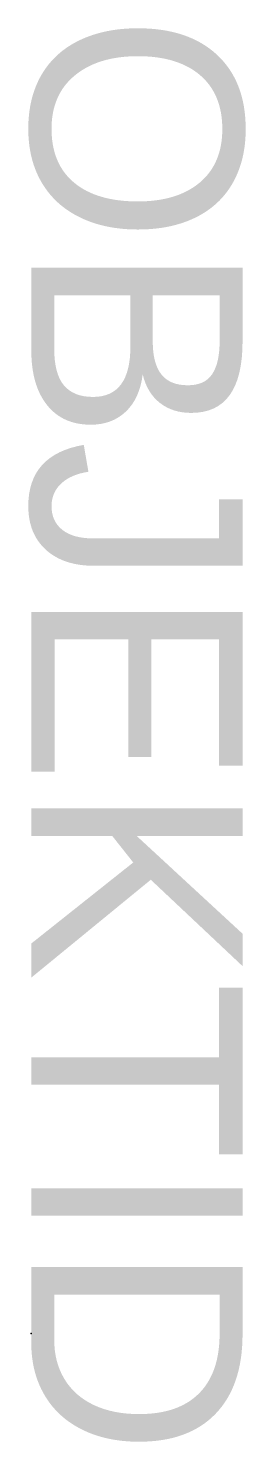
# Model space of a CAD drawing. Header units: metres. Extents: x 0 to 0.2, y -1.35 to -0.01.
import ezdxf

# ---------------------------------------------------------------- set-up
doc = ezdxf.new("R2010")
doc.units = ezdxf.units.M
doc.layers.add('r_712447101', color=7, linetype='Continuous')
doc.styles.get("Standard").update_dxf_attribs({"font": 'arial.ttf'})

msp = doc.modelspace()

# ---------------------------------------------------------------- linework, layer by layer
at = {"layer": 'r_712447101'}
msp.add_point((0, -1.25), dxfattribs=at)

# ---------------------------------------------------------------- texts
msp.add_attdef('OBJEKTID', (0, 0), 'ObjektID', height=0.2, rotation=270, dxfattribs=at)

doc.saveas('drawing.dxf')
